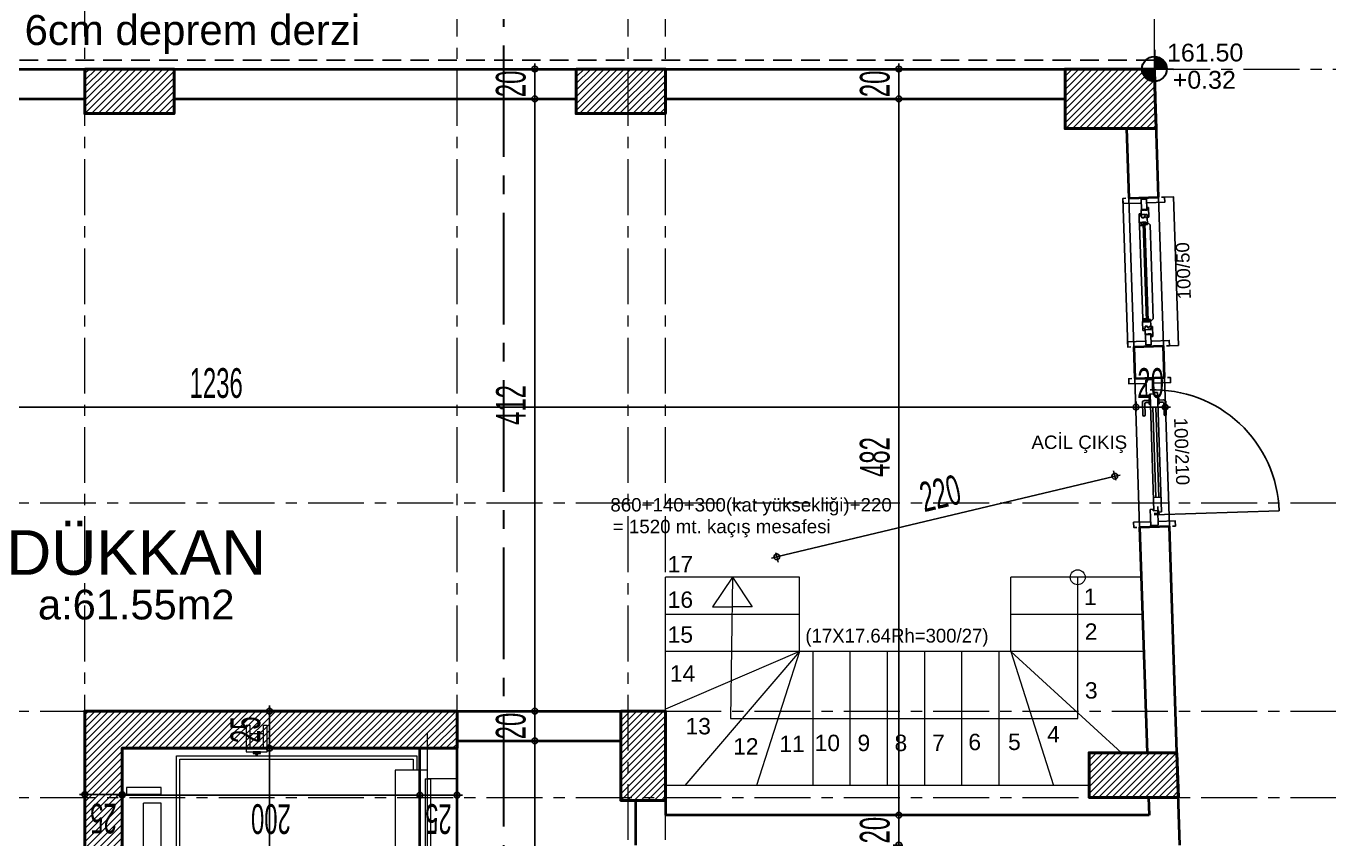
# Model space of a CAD drawing. Extents: x 386248 to 427517, y 4539405 to 4542296.
# Drawn here: x 391896 to 392771, y 4541110 to 4541656 of the extents above; entities that cross this region are included whole.
import ezdxf
from ezdxf.enums import TextEntityAlignment as Align

# ---------------------------------------------------------------- set-up
doc = ezdxf.new("R2010")
doc.units = 0
for name, pattern in [('CENTER', [2, 1.25, -0.25, 0.25, -0.25]), ('CENTER2', [1.125, 0.75, -0.125, 0.125, -0.125]), ('CENTERX2', [4, 2.5, -0.5, 0.5, -0.5]), ('DASHED2', [0.375, 0.25, -0.125]), ('DUZ', [0])]:
    doc.linetypes.add(name, pattern=pattern)
for name, color, linetype, lineweight in [('AKS', 251, 'CENTERX2', 20), ('baca', 9, 'Continuous', 25), ('DUVAR', 4, 'Continuous', 35), ('GOR1', 51, 'Continuous', 25), ('ince', 203, 'DUZ', 20), ('kolon', 1, 'Continuous', 40), ('KOTLAR', 63, 'Continuous', 30), ('MERDIVEN', 161, 'Continuous', 15), ('MIMARI', 2, 'Continuous', 20), ('OLCU10', 2, 'Continuous', 25), ('tarama kolon', 8, 'Continuous', 13), ('ölçü20', 1, 'Continuous', 20)]:
    doc.layers.add(name, color=color, linetype=linetype, lineweight=lineweight)
for name, color, linetype in [('alan', 7, 'Continuous'), ('DIM', 7, 'Continuous'), ('duvar-kesim', 250, 'Continuous'), ('kapi', 16, 'Continuous'), ('kapi-yazi', 140, 'Continuous'), ('mahal', 7, 'Continuous'), ('penc-yazi', 7, 'Continuous'), ('pencere', 7, 'Continuous'), ('Standart', 7, 'Continuous'), ('Y-IMAR', 15, 'DUZ')]:
    doc.layers.add(name, color=color, linetype=linetype)
doc.styles.get("Standard").update_dxf_attribs({"font": 'arial.ttf'})
doc.styles.add('STYLE4', font='comic.ttf', dxfattribs={"height": 9})
doc.styles.add('T', font='ISOt.shx', dxfattribs={"width": 0.6})
doc.dimstyles.new('DOT2', dxfattribs={"dimtxt": 20, "dimasz": 0.7, "dimexe": 5, "dimexo": 5, "dimgap": 6, "dimtad": 1, "dimdec": 0, "dimdsep": 46, "dimtxsty": 'T', "dimblk1": 'SEL2', "dimblk2": 'SEL2', "dimsah": 1, "dimcen": 0, "dimse1": 1, "dimse2": 1, "dimclrd": 256, "dimclre": 256, "dimclrt": 256, "dimadec": 0, "dimazin": 0, "dimtfac": 1, "dimtdec": 0, "dimtix": 1, "dimtmove": 2, "dimatfit": 3, "dimldrblk": 'SEL2', "dimfxl": 1, "dimtolj": 1, "dimtzin": 0, "dimarcsym": 0})

# ---------------------------------------------------------------- blocks, each defined once
blk = doc.blocks.new('G$C5A3F1A31')
at = {"layer": 'ince', "ltscale": 0.1}
for p, q in [((175.92, 41.64), (24.31, 41.64)), ((24.31, 20), (24.31, 41.64)), ((175.92, 20), (175.92, 41.64)), ((29.89, 20), (0.5, 20)), ((29.89, 20), (24.31, 20)), ((99.89, 25.24), (29.89, 25.24)), ((29.89, 21.71), (29.89, 25.24)), ((99.89, 21.71), (29.89, 21.71)), ((29.89, 0), (29.89, 20)), ((169.89, 20), (29.89, 20)), ((98.49, 17.85), (98.49, 21.32)), ((169.89, 21.32), (98.49, 21.32)), ((169.89, 17.85), (98.49, 17.85)), ((99.89, 25.24), (99.89, 21.71)), ((169.89, 21.32), (169.89, 17.85)), ((200.5, 20), (169.89, 20)), ((169.89, 0), (169.89, 20)), ((29.89, 0), (0.5, 0)), ((0.5, 0), (200.5, 0)), ((169.89, 0), (29.89, 0)), ((200.5, 0), (169.89, 0))]:
    blk.add_line(p, q, dxfattribs=at)
at = {"layer": 'MIMARI', "ltscale": 0.1}
for p, q in [((36.89, 198.79), (36.89, 222.1)), ((41.58, 222.1), (36.89, 222.1)), ((41.58, 198.79), (41.58, 222.1)), ((159.42, 198.79), (159.42, 222.1)), ((164.11, 222.1), (159.42, 222.1)), ((159.42, 198.79), (159.42, 222.1)), ((164.11, 222.1), (159.42, 222.1)), ((164.11, 198.79), (164.11, 222.1)), ((164.11, 198.79), (164.11, 222.1)), ((47.45, 198.79), (47.45, 210.53)), ((47.45, 210.53), (153.55, 210.53)), ((153.55, 198.79), (153.55, 210.53)), ((36.89, 198.79), (41.58, 198.79)), ((47.45, 198.79), (153.55, 198.79)), ((159.42, 198.79), (164.11, 198.79)), ((-5, 141.6), (12.81, 141.6)), ((-5, 141.6), (-5, 139.26)), ((12.81, 141.6), (12.81, 127.52)), ((188.19, 141.6), (188.19, 127.52)), ((206, 141.6), (188.19, 141.6)), ((206, 141.6), (206, 139.26)), ((-5, 139.26), (10.47, 139.26)), ((10.47, 139.26), (10.47, 129.87)), ((190.54, 139.26), (190.54, 129.87)), ((206, 139.26), (190.54, 139.26)), ((10.47, 129.87), (-5, 129.87)), ((-5, 129.87), (-5, 127.52)), ((12.81, 127.52), (-5, 127.52)), ((188.19, 127.52), (206, 127.52)), ((190.54, 129.87), (206, 129.87)), ((206, 129.87), (206, 127.52))]:
    blk.add_line(p, q, dxfattribs=at)
for points in [[(15.45, 176.47), (15.45, 188.43), (185.55, 188.43), (185.55, 27.07), (175.92, 27.07)], [(17.8, 176.47), (17.8, 186.08), (183.2, 186.08), (183.2, 29.42), (175.92, 29.42)], [(24.31, 27.07), (15.45, 27.07), (15.45, 176.47)], [(24.31, 29.42), (17.8, 29.42), (17.8, 176.47)], [(0.5, 139.26), (0.5, 129.87)], [(200.5, 139.26), (200.5, 129.87)]]:
    blk.add_lwpolyline(points, dxfattribs=at)
for points in [[(12.81, 137.01), (14.01, 137.01), (14.01, 131.96), (12.81, 131.96)], [(14.01, 135.54), (15.45, 134.59), (15.45, 134.56), (14.01, 133.65)], [(186.99, 135.54), (185.55, 134.59), (185.55, 134.56), (186.99, 133.65)], [(188.19, 137.01), (186.99, 137.01), (186.99, 131.96), (188.19, 131.96)]]:
    blk.add_lwpolyline(points, close=True, dxfattribs=at)
for points in [[(12.81, 137.01), (14.01, 137.01), (12.81, 131.96), (14.01, 131.96)], [(14.01, 133.65), (15.45, 134.56), (14.01, 135.54), (15.48, 134.58)], [(186.99, 133.65), (185.55, 134.56), (186.99, 135.54), (185.52, 134.58)], [(188.19, 137.01), (186.99, 137.01), (188.19, 131.96), (186.99, 131.96)]]:
    blk.add_solid(points, dxfattribs=at)
blk = doc.blocks.new('SEL2')
at = {"layer": 'OLCU10'}
for p, q in [((5.25, 0), (-5.25, 0)), ((0, 5.25), (0, -3.95))]:
    blk.add_line(p, q, dxfattribs=at)
blk.add_circle((0, 0), 2.75, dxfattribs=at)
blk = doc.blocks.new('*D2071')
at = {"layer": 'Defpoints', "color": 0}
for p in [(391960.31, 4541170.76), (392160.31, 4541170.76), (392160.31, 4541139.35)]:
    blk.add_point(p, dxfattribs=at)
at = {"layer": 'DIM', "lineweight": -2}
blk.add_line((391961.01, 4541139.35), (392159.61, 4541139.35), dxfattribs=at)
at = {"layer": 'DIM', "linetype": 'ByBlock', "lineweight": -2, "xscale": 0.7, "yscale": 0.7, "zscale": 0.7, "rotation": 180}
blk.add_blockref('SEL2', (391960.31, 4541139.35), dxfattribs=at)
at = {"layer": 'DIM', "linetype": 'ByBlock', "lineweight": -2, "xscale": 0.7, "yscale": 0.7, "zscale": 0.7}
blk.add_blockref('SEL2', (392160.31, 4541139.35), dxfattribs=at)
at = {"layer": 'DIM', "insert": (392060.31, 4541123.35), "char_height": 20, "attachment_point": 5, "rotation": 180, "style": 'T'}
blk.add_mtext('\\A1;200', dxfattribs=at)
blk = doc.blocks.new('*D2075')
at = {"layer": 'Defpoints', "color": 0}
for p in [(391935.31, 4541156.33), (391960.31, 4541152.95), (391935.31, 4541139.68)]:
    blk.add_point(p, dxfattribs=at)
at = {"layer": 'DIM', "lineweight": -2}
for p, q in [((391934.61, 4541139.68), (391933.91, 4541139.68)), ((391960.31, 4541139.68), (391935.31, 4541139.68)), ((391961.01, 4541139.68), (391961.71, 4541139.68))]:
    blk.add_line(p, q, dxfattribs=at)
at = {"layer": 'DIM', "linetype": 'ByBlock', "lineweight": -2, "xscale": 0.7, "yscale": 0.7, "zscale": 0.7}
blk.add_blockref('SEL2', (391935.31, 4541139.68), dxfattribs=at)
at = {"layer": 'DIM', "linetype": 'ByBlock', "lineweight": -2, "xscale": 0.7, "yscale": 0.7, "zscale": 0.7, "rotation": 180}
blk.add_blockref('SEL2', (391960.31, 4541139.68), dxfattribs=at)
at = {"layer": 'DIM', "insert": (391947.81, 4541123.68), "char_height": 20, "attachment_point": 5, "rotation": 180, "style": 'T'}
blk.add_mtext('\\A1;25', dxfattribs=at)
blk = doc.blocks.new('*D2076')
at = {"layer": 'Defpoints', "color": 0}
for p in [(392160.31, 4541146.9), (392185.31, 4541146.9), (392185.31, 4541139.35)]:
    blk.add_point(p, dxfattribs=at)
at = {"layer": 'DIM', "lineweight": -2}
for p, q in [((392159.61, 4541139.35), (392158.91, 4541139.35)), ((392160.31, 4541139.35), (392185.31, 4541139.35)), ((392186.01, 4541139.35), (392186.71, 4541139.35))]:
    blk.add_line(p, q, dxfattribs=at)
at = {"layer": 'DIM', "linetype": 'ByBlock', "lineweight": -2, "xscale": 0.7, "yscale": 0.7, "zscale": 0.7}
blk.add_blockref('SEL2', (392160.31, 4541139.35), dxfattribs=at)
at = {"layer": 'DIM', "linetype": 'ByBlock', "lineweight": -2, "xscale": 0.7, "yscale": 0.7, "zscale": 0.7, "rotation": 180}
blk.add_blockref('SEL2', (392185.31, 4541139.35), dxfattribs=at)
at = {"layer": 'DIM', "insert": (392172.81, 4541123.35), "char_height": 20, "attachment_point": 5, "rotation": 180, "style": 'T'}
blk.add_mtext('\\A1;25', dxfattribs=at)
blk = doc.blocks.new('*D2080')
at = {"layer": 'Defpoints', "color": 0}
for p in [(392059.28, 4541170.76), (392071.35, 4541170.76), (392080.06, 4540990.76)]:
    blk.add_point(p, dxfattribs=at)
at = {"layer": 'DIM', "lineweight": -2}
blk.add_line((392059.28, 4540991.46), (392059.28, 4541170.06), dxfattribs=at)
at = {"layer": 'DIM', "linetype": 'ByBlock', "lineweight": -2, "xscale": 0.7, "yscale": 0.7, "zscale": 0.7}
for p, rotation in [((392059.28, 4541170.76), 90), ((392059.28, 4540990.76), 270)]:
    blk.add_blockref('SEL2', p, dxfattribs=dict(at, rotation=rotation))
at = {"layer": 'DIM', "insert": (392043.28, 4541080.76), "char_height": 20, "attachment_point": 5, "rotation": 90, "style": 'T'}
blk.add_mtext('\\A1;180', dxfattribs=at)
blk = doc.blocks.new('*D2081')
at = {"layer": 'Defpoints', "color": 0}
for p in [(392059.28, 4541195.76), (392071.35, 4541195.76), (392071.35, 4541170.76)]:
    blk.add_point(p, dxfattribs=at)
at = {"layer": 'DIM', "lineweight": -2}
for p, q in [((392059.28, 4541196.46), (392059.28, 4541197.16)), ((392059.28, 4541170.76), (392059.28, 4541195.76)), ((392059.28, 4541170.06), (392059.28, 4541169.36))]:
    blk.add_line(p, q, dxfattribs=at)
at = {"layer": 'DIM', "linetype": 'ByBlock', "lineweight": -2, "xscale": 0.7, "yscale": 0.7, "zscale": 0.7}
for p, rotation in [((392059.28, 4541195.76), 270), ((392059.28, 4541170.76), 90)]:
    blk.add_blockref('SEL2', p, dxfattribs=dict(at, rotation=rotation))
at = {"layer": 'DIM', "insert": (392043.28, 4541183.26), "char_height": 20, "attachment_point": 5, "rotation": 90, "style": 'T'}
blk.add_mtext('\\A1;25', dxfattribs=at)
blk = doc.blocks.new('*D2093')
at = {"layer": 'Defpoints', "color": 0}
for p in [(392482.05, 4541125.76), (392507.53, 4541125.76), (392508.03, 4541105.76)]:
    blk.add_point(p, dxfattribs=at)
at = {"layer": 'DIM', "lineweight": -2}
for p, q in [((392482.05, 4541126.46), (392482.05, 4541127.16)), ((392482.05, 4541105.76), (392482.05, 4541125.76)), ((392482.05, 4541105.06), (392482.05, 4541104.36))]:
    blk.add_line(p, q, dxfattribs=at)
at = {"layer": 'DIM', "linetype": 'ByBlock', "lineweight": -2, "xscale": 0.7, "yscale": 0.7, "zscale": 0.7}
for p, rotation in [((392482.05, 4541125.76), 270), ((392482.05, 4541105.76), 90)]:
    blk.add_blockref('SEL2', p, dxfattribs=dict(at, rotation=rotation))
at = {"layer": 'DIM', "insert": (392466.05, 4541115.76), "char_height": 20, "attachment_point": 5, "rotation": 90, "style": 'T'}
blk.add_mtext('\\A1;20', dxfattribs=at)
blk = doc.blocks.new('*D2094')
at = {"layer": 'Defpoints', "color": 0}
for p in [(392482.05, 4541607.38), (392507.53, 4541607.38), (392507.53, 4541125.76)]:
    blk.add_point(p, dxfattribs=at)
at = {"layer": 'DIM', "lineweight": -2}
blk.add_line((392482.05, 4541126.46), (392482.05, 4541606.68), dxfattribs=at)
at = {"layer": 'DIM', "linetype": 'ByBlock', "lineweight": -2, "xscale": 0.7, "yscale": 0.7, "zscale": 0.7}
for p, rotation in [((392482.05, 4541607.38), 90), ((392482.05, 4541125.76), 270)]:
    blk.add_blockref('SEL2', p, dxfattribs=dict(at, rotation=rotation))
at = {"layer": 'DIM', "insert": (392466.05, 4541366.57), "char_height": 20, "attachment_point": 5, "rotation": 90, "style": 'T'}
blk.add_mtext('\\A1;482', dxfattribs=at)
blk = doc.blocks.new('*D2095')
at = {"layer": 'Defpoints', "color": 0}
for p in [(392482.05, 4541627.38), (392507.53, 4541627.38), (392507.53, 4541607.38)]:
    blk.add_point(p, dxfattribs=at)
at = {"layer": 'DIM', "lineweight": -2}
for p, q in [((392482.05, 4541628.08), (392482.05, 4541628.78)), ((392482.05, 4541607.38), (392482.05, 4541627.38)), ((392482.05, 4541606.68), (392482.05, 4541605.98))]:
    blk.add_line(p, q, dxfattribs=at)
at = {"layer": 'DIM', "linetype": 'ByBlock', "lineweight": -2, "xscale": 0.7, "yscale": 0.7, "zscale": 0.7}
for p, rotation in [((392482.05, 4541627.38), 270), ((392482.05, 4541607.38), 90)]:
    blk.add_blockref('SEL2', p, dxfattribs=dict(at, rotation=rotation))
at = {"layer": 'DIM', "insert": (392466.05, 4541617.38), "char_height": 20, "attachment_point": 5, "rotation": 90, "style": 'T'}
blk.add_mtext('\\A1;20', dxfattribs=at)
blk = doc.blocks.new('*D2097')
at = {"layer": 'Defpoints', "color": 0}
for p in [(392641.42, 4541400.17), (391405.7, 4541388.07), (392641.42, 4541393.55)]:
    blk.add_point(p, dxfattribs=at)
at = {"layer": 'DIM', "lineweight": -2}
blk.add_line((391406.4, 4541400.17), (392640.72, 4541400.17), dxfattribs=at)
at = {"layer": 'DIM', "linetype": 'ByBlock', "lineweight": -2, "xscale": 0.7, "yscale": 0.7, "zscale": 0.7, "rotation": 180}
blk.add_blockref('SEL2', (391405.7, 4541400.17), dxfattribs=at)
at = {"layer": 'DIM', "linetype": 'ByBlock', "lineweight": -2, "xscale": 0.7, "yscale": 0.7, "zscale": 0.7}
blk.add_blockref('SEL2', (392641.42, 4541400.17), dxfattribs=at)
at = {"layer": 'DIM', "insert": (392023.56, 4541416.17), "char_height": 20, "attachment_point": 5, "style": 'T'}
blk.add_mtext('\\A1;1236', dxfattribs=at)
blk = doc.blocks.new('*D2098')
at = {"layer": 'Defpoints', "color": 0}
for p in [(392661, 4541400.17), (392641.42, 4541393.55), (392661, 4541376.69)]:
    blk.add_point(p, dxfattribs=at)
at = {"layer": 'DIM', "lineweight": -2}
for p, q in [((392640.72, 4541400.17), (392640.02, 4541400.17)), ((392641.42, 4541400.17), (392661, 4541400.17)), ((392661.7, 4541400.17), (392662.4, 4541400.17))]:
    blk.add_line(p, q, dxfattribs=at)
at = {"layer": 'DIM', "linetype": 'ByBlock', "lineweight": -2, "xscale": 0.7, "yscale": 0.7, "zscale": 0.7}
blk.add_blockref('SEL2', (392641.42, 4541400.17), dxfattribs=at)
at = {"layer": 'DIM', "linetype": 'ByBlock', "lineweight": -2, "xscale": 0.7, "yscale": 0.7, "zscale": 0.7, "rotation": 180}
blk.add_blockref('SEL2', (392661, 4541400.17), dxfattribs=at)
at = {"layer": 'DIM', "insert": (392651.21, 4541416.17), "char_height": 20, "attachment_point": 5, "style": 'T'}
blk.add_mtext('\\A1;20', dxfattribs=at)
blk = doc.blocks.new('*D2110')
at = {"layer": 'Defpoints', "color": 0}
for p in [(392237.54, 4541175.76), (392268.77, 4541175.76), (392252.55, 4540705.76)]:
    blk.add_point(p, dxfattribs=at)
at = {"layer": 'DIM', "lineweight": -2}
blk.add_line((392237.54, 4540706.46), (392237.54, 4541175.06), dxfattribs=at)
at = {"layer": 'DIM', "linetype": 'ByBlock', "lineweight": -2, "xscale": 0.7, "yscale": 0.7, "zscale": 0.7}
for p, rotation in [((392237.54, 4541175.76), 90), ((392237.54, 4540705.76), 270)]:
    blk.add_blockref('SEL2', p, dxfattribs=dict(at, rotation=rotation))
at = {"layer": 'DIM', "insert": (392221.54, 4540940.76), "char_height": 20, "attachment_point": 5, "rotation": 90, "style": 'T'}
blk.add_mtext('\\A1;470', dxfattribs=at)
blk = doc.blocks.new('*D2111')
at = {"layer": 'Defpoints', "color": 0}
for p in [(392237.54, 4541195.76), (392268.77, 4541195.76), (392268.77, 4541175.76)]:
    blk.add_point(p, dxfattribs=at)
at = {"layer": 'DIM', "lineweight": -2}
for p, q in [((392237.54, 4541196.46), (392237.54, 4541197.16)), ((392237.54, 4541175.76), (392237.54, 4541195.76)), ((392237.54, 4541175.06), (392237.54, 4541174.36))]:
    blk.add_line(p, q, dxfattribs=at)
at = {"layer": 'DIM', "linetype": 'ByBlock', "lineweight": -2, "xscale": 0.7, "yscale": 0.7, "zscale": 0.7}
for p, rotation in [((392237.54, 4541195.76), 270), ((392237.54, 4541175.76), 90)]:
    blk.add_blockref('SEL2', p, dxfattribs=dict(at, rotation=rotation))
at = {"layer": 'DIM', "insert": (392221.54, 4541185.76), "char_height": 20, "attachment_point": 5, "rotation": 90, "style": 'T'}
blk.add_mtext('\\A1;20', dxfattribs=at)
blk = doc.blocks.new('*D2112')
at = {"layer": 'Defpoints', "color": 0}
for p in [(392237.54, 4541607.38), (392268.77, 4541607.38), (392268.77, 4541195.76)]:
    blk.add_point(p, dxfattribs=at)
at = {"layer": 'DIM', "lineweight": -2}
blk.add_line((392237.54, 4541196.46), (392237.54, 4541606.68), dxfattribs=at)
at = {"layer": 'DIM', "linetype": 'ByBlock', "lineweight": -2, "xscale": 0.7, "yscale": 0.7, "zscale": 0.7}
for p, rotation in [((392237.54, 4541607.38), 90), ((392237.54, 4541195.76), 270)]:
    blk.add_blockref('SEL2', p, dxfattribs=dict(at, rotation=rotation))
at = {"layer": 'DIM', "insert": (392221.54, 4541401.57), "char_height": 20, "attachment_point": 5, "rotation": 90, "style": 'T'}
blk.add_mtext('\\A1;412', dxfattribs=at)
blk = doc.blocks.new('*D2113')
at = {"layer": 'Defpoints', "color": 0}
for p in [(392237.54, 4541627.38), (392268.77, 4541627.38), (392268.77, 4541607.38)]:
    blk.add_point(p, dxfattribs=at)
at = {"layer": 'DIM', "lineweight": -2}
for p, q in [((392237.54, 4541628.08), (392237.54, 4541628.78)), ((392237.54, 4541607.38), (392237.54, 4541627.38)), ((392237.54, 4541606.68), (392237.54, 4541605.98))]:
    blk.add_line(p, q, dxfattribs=at)
at = {"layer": 'DIM', "linetype": 'ByBlock', "lineweight": -2, "xscale": 0.7, "yscale": 0.7, "zscale": 0.7}
for p, rotation in [((392237.54, 4541627.38), 270), ((392237.54, 4541607.38), 90)]:
    blk.add_blockref('SEL2', p, dxfattribs=dict(at, rotation=rotation))
at = {"layer": 'DIM', "insert": (392221.54, 4541617.38), "char_height": 20, "attachment_point": 5, "rotation": 90, "style": 'T'}
blk.add_mtext('\\A1;20', dxfattribs=at)
blk = doc.blocks.new('KOLONLAR 444')
at = {"layer": 'tarama kolon'}
h = blk.add_hatch(dxfattribs=at)
h.set_pattern_fill('ANSI31', color=256)
h.set_pattern_definition([(45, (2287.4398, -3197.0584), (-2.2450640303, 2.2450640303), [])])
h.paths.add_polyline_path([(397483.55, 4544385.72), (397513.55, 4544385.72), (397513.55, 4544325.72), (397483.55, 4544325.72)])
h.paths.add_polyline_path([(397798.09, 4544357.72), (397798.09, 4544337.72), (397798.09, 4544327.72), (397858.09, 4544327.72), (397857.1, 4544357.72)])
h.paths.add_polyline_path([(397123.55, 4544817.33), (397183.55, 4544817.33), (397183.55, 4544787.33), (397123.55, 4544787.33)])
h.paths.add_polyline_path([(397812.71, 4543913.72), (397812.71, 4543893.72), (397812.71, 4543875.72), (397872.97, 4543875.72), (397872.38, 4543893.72), (397871.72, 4543913.72)])
h.paths.add_polyline_path([(397834.59, 4543572.84), (397834.59, 4543523.46), (397884.59, 4543522.84), (397882.95, 4543572.84)])
h.paths.add_polyline_path([(396633.46, 4544777.33), (396633.46, 4544797.33), (396633.46, 4544817.33), (396573.46, 4544817.33), (396573.5, 4544797.33), (396573.54, 4544777.33)])
h.paths.add_polyline_path([(396625.99, 4543538.54), (396625.99, 4543589.16), (396575.89, 4543589.16), (396575.99, 4543539.16)])
h.paths.add_polyline_path([(397483.55, 4543935.72), (397513.55, 4543935.72), (397513.55, 4543875.72), (397483.55, 4543875.72)])
h.paths.add_polyline_path([(397123.55, 4543875.72), (397123.55, 4543905.72), (397183.55, 4543905.72), (397183.55, 4543875.72)])
h.paths.add_polyline_path([(397373.55, 4544180.72), (397348.55, 4544180.72), (397148.55, 4544180.72), (397148.55, 4544360.72), (397348.55, 4544360.72), (397373.55, 4544360.72), (397373.55, 4544385.72), (397123.55, 4544385.72), (397123.55, 4544155.72), (397123.55, 4544085.72), (397148.55, 4544085.72), (397148.55, 4544155.72), (397373.55, 4544155.72)])
h.paths.add_polyline_path([(397781.97, 4544817.33), (397781.97, 4544797.33), (397781.97, 4544777.33), (397843.29, 4544777.33), (397842.63, 4544797.33), (397841.97, 4544817.33)])
h.paths.add_polyline_path([(396574.84, 4544120.72), (396634.84, 4544120.72), (396634.84, 4544080.72), (396574.92, 4544080.72)])
h.paths.add_polyline_path([(397458.55, 4543528.15), (397458.55, 4543587.78), (397488.55, 4543587.78), (397488.55, 4543527.78)])
h.paths.add_polyline_path([(397453.55, 4544817.33), (397513.55, 4544817.33), (397513.55, 4544787.33), (397453.55, 4544787.33)])
h.paths.add_polyline_path([(397153.55, 4543605.72), (397133.55, 4543605.72), (397123.55, 4543605.72), (397123.55, 4543532.33), (397153.55, 4543531.96), (397153.55, 4543595.72)])
h.paths.add_polyline_path([(396634.04, 4544485.72), (396634.04, 4544505.72), (396634.04, 4544515.72), (396633.46, 4544525.72), (396613.46, 4544525.72), (396574.04, 4544525.72), (396574.12, 4544485.72)])
at = {"layer": 'kolon'}
for points in [[(397123.55, 4544817.33), (397183.55, 4544817.33), (397183.55, 4544787.33), (397123.55, 4544787.33)], [(397453.55, 4544817.33), (397513.55, 4544817.33), (397513.55, 4544787.33), (397453.55, 4544787.33)], [(397842.63, 4544797.33), (397841.97, 4544817.33), (397781.97, 4544817.33), (397781.97, 4544797.33), (397781.97, 4544777.33), (397843.29, 4544777.33)], [(397857.1, 4544357.72), (397798.09, 4544357.72), (397798.09, 4544337.72), (397798.09, 4544327.72), (397858.09, 4544327.72)]]:
    blk.add_lwpolyline(points, close=True, dxfattribs=at)
at = {"layer": 'kolon', "linetype": 'ByBlock'}
blk.add_lwpolyline([(397123.55, 4544155.72), (397123.55, 4544085.72), (397148.55, 4544085.72), (397148.55, 4544155.72), (397373.55, 4544155.72), (397373.55, 4544180.72), (397348.55, 4544180.72), (397148.55, 4544180.72), (397148.55, 4544360.72), (397348.55, 4544360.72), (397373.55, 4544360.72), (397373.55, 4544385.72), (397123.55, 4544385.72), (397123.55, 4544155.72)], dxfattribs=at)
blk.add_lwpolyline([(397483.55, 4544385.72), (397513.55, 4544385.72), (397513.55, 4544325.72), (397483.55, 4544325.72)], close=True, dxfattribs=at)
blk = doc.blocks.new('fm-door1')
at = {"linetype": 'Continuous'}
for p, q in [((0, 2.5), (0, -2.5)), ((10, 2.5), (0, 2.5)), ((7.97, 3.18), (7.97, -0.03)), ((8.4, 2.76), (12.78, 2.76)), ((9, 5), (91, 5)), ((9, 5), (9, 3)), ((10, 3), (9, 3)), ((10, 3), (10, -0.5)), ((10, 3), (10, -0.5)), ((10, 0), (90, 0)), ((19, 5), (19, 0)), ((81, 5), (81, 0)), ((91, 3), (90, 3)), ((90, 3), (90, -0.5)), ((90, 2.5), (100, 2.5)), ((91, 5), (91, 3)), ((100, 2.5), (100, -2.5)), ((11, -2.5), (0, -2.5)), ((10, -0.5), (11, -0.5)), ((11, -0.5), (10, -0.5)), ((11, -0.5), (11, -2.5)), ((11, -2.5), (11, -0.5)), ((89, -2.5), (89, -0.5)), ((89, -0.5), (90, -0.5)), ((89, -2.5), (100, -2.5))]:
    blk.add_line(p, q, dxfattribs=at)
at = {"color": 8, "linetype": 'Continuous'}
for p, q in [((19, 3.5), (81, 3.5)), ((19, 1.5), (81, 1.5))]:
    blk.add_line(p, q, dxfattribs=at)
at = {"linetype": 'Continuous'}
for points in [[(85.76, 5.81), (85.76, 8.89, 0.414214), (84.24, 10.41), (75.86, 10.41, 1), (75.86, 8.89), (83.48, 8.89, -0.414214), (84.24, 8.13), (84.24, 5.81)], [(85.76, -0.81), (85.76, -3.89, -0.414214), (84.24, -5.41), (75.86, -5.41, -1), (75.86, -3.89), (83.48, -3.89, 0.414214), (84.24, -3.13), (84.24, -0.81)]]:
    blk.add_lwpolyline(points, format="xyb", dxfattribs=at)
for points in [[(86.9, 5), (86.9, 5.81), (83.1, 5.81), (83.1, 5)], [(86.9, 0), (86.9, -0.81), (83.1, -0.81), (83.1, 0)]]:
    blk.add_lwpolyline(points, dxfattribs=at)
blk.add_circle((8.4, 3.18), 0.426, dxfattribs=at)
blk = doc.blocks.new('*D2551')
at = {"layer": 'Defpoints', "color": 0}
for p in [(392627.16, 4541353.61), (392627.27, 4541353.15), (392400.21, 4541299.04)]:
    blk.add_point(p, dxfattribs=at)
at = {"layer": 'DIM', "lineweight": -2}
blk.add_line((392400.78, 4541299.66), (392626.48, 4541353.45), dxfattribs=at)
at = {"layer": 'DIM', "linetype": 'ByBlock', "lineweight": -2, "xscale": 0.7, "yscale": 0.7, "zscale": 0.7}
for p, rotation in [((392627.16, 4541353.61), 13.40456256292044), ((392400.1, 4541299.49), 193.4045625629204)]:
    blk.add_blockref('SEL2', p, dxfattribs=dict(at, rotation=rotation))
at = {"layer": 'DIM', "insert": (392509.92, 4541342.12), "char_height": 20, "attachment_point": 5, "rotation": 13.40456, "style": 'T'}
blk.add_mtext('\\A1;\\A1;220', dxfattribs=at)
blk = doc.blocks.new('fm-win1')
at = {"linetype": 'Continuous'}
for p, q in [((5.7, 3), (5.5, 2)), ((5.5, 2), (5.81, 2)), ((5.7, 3), (12.5, 3)), ((5.81, 2), (5.95, 2.7)), ((5.95, 2.7), (6.46, 2.7)), ((6.46, 2.7), (6.46, 2)), ((6.46, 2), (7.5, 2)), ((7.5, 1), (7.2, 1)), ((7.2, 1), (7.2, 0.7)), ((7.2, 0.7), (7.5, 0.7)), ((7.5, 0.2), (7.2, 0.2)), ((7.2, 0.2), (7.2, -0.1)), ((7.5, 2), (7.5, 1)), ((7.5, 0.7), (7.5, 0.2)), ((11.74, 2), (10.5, 2)), ((10.5, 2), (10.5, 1)), ((10.5, 1), (10.8, 1)), ((10.5, 0.7), (10.5, 0.2)), ((10.8, 0.7), (10.5, 0.7)), ((10.5, 0.2), (10.8, 0.2)), ((10.8, 1), (10.8, 0.7)), ((10.8, 0.2), (10.8, -0.1)), ((12.25, 2.7), (11.74, 2.7)), ((11.74, 2.7), (11.74, 2)), ((12.6, 0.8), (11.8, 0.8)), ((11.8, 0.8), (11.8, -0.2)), ((12.39, 2), (12.25, 2.7)), ((12.7, 2), (12.39, 2)), ((12.5, 3), (12.7, 2)), ((17.4, 1.9), (12.5, 1.9)), ((12.5, 1.9), (12.5, 1.6)), ((12.5, 1.6), (12.6, 1.6)), ((12.6, 1.6), (12.6, 0.8)), ((15.8, 0.9), (16.64, 0.9)), ((15.8, -1.25), (15.8, 0.9)), ((16.64, 1.6), (17.15, 1.6)), ((16.64, 0.9), (16.64, 1.6)), ((17.15, 1.6), (17.29, 0.9)), ((17.29, 0.9), (17.6, 0.9)), ((17.6, 0.9), (17.4, 1.9)), ((82.4, 0.9), (82.6, 1.9)), ((82.71, 0.9), (82.4, 0.9)), ((82.6, 1.9), (87.5, 1.9)), ((82.85, 1.6), (82.71, 0.9)), ((83.36, 1.6), (82.85, 1.6)), ((83.36, 0.9), (83.36, 1.6)), ((84.2, 0.9), (83.36, 0.9)), ((84.2, -1.25), (84.2, 0.9)), ((87.5, 3), (87.3, 2)), ((87.3, 2), (87.61, 2)), ((87.4, 1.6), (87.4, 0.8)), ((87.5, 1.6), (87.4, 1.6)), ((87.4, 0.8), (88.2, 0.8)), ((94.3, 3), (87.5, 3)), ((87.5, 1.9), (87.5, 1.6)), ((87.61, 2), (87.75, 2.7)), ((87.75, 2.7), (88.26, 2.7)), ((88.2, 0.8), (88.2, -0.2)), ((88.26, 2.7), (88.26, 2)), ((88.26, 2), (89.5, 2)), ((89.5, 1), (89.2, 1)), ((89.2, 1), (89.2, 0.7)), ((89.2, 0.7), (89.5, 0.7)), ((89.5, 0.2), (89.2, 0.2)), ((89.2, 0.2), (89.2, -0.1)), ((89.5, 2), (89.5, 1)), ((89.5, 0.7), (89.5, 0.2)), ((92.5, 2), (92.5, 1)), ((93.54, 2), (92.5, 2)), ((92.5, 1), (92.8, 1)), ((92.8, 0.7), (92.5, 0.7)), ((92.5, 0.7), (92.5, 0.2)), ((92.5, 0.2), (92.8, 0.2)), ((92.8, 1), (92.8, 0.7)), ((92.8, 0.2), (92.8, -0.1)), ((93.54, 2.7), (93.54, 2)), ((94.05, 2.7), (93.54, 2.7)), ((94.19, 2), (94.05, 2.7)), ((94.5, 2), (94.19, 2)), ((94.3, 3), (94.5, 2)), ((7.2, -0.1), (7.5, -0.1)), ((7.5, -1.7), (7.2, -1.7)), ((7.2, -1.7), (7.2, -2)), ((7.2, -2), (10.8, -2)), ((7.5, -0.1), (7.5, -1.7)), ((11.8, -2.25), (10, -2.25)), ((10, -2.25), (10, -3.5)), ((10, -3.5), (16.1, -3.5)), ((10.5, -0.1), (10.5, -1.7)), ((10.8, -0.1), (10.5, -0.1)), ((10.5, -1.7), (10.8, -1.7)), ((10.8, -1.7), (10.8, -2)), ((11.8, -0.2), (12.8, -0.2)), ((12.8, -1.75), (11.8, -1.75)), ((11.8, -1.75), (11.8, -2.25)), ((12.8, -0.2), (12.8, -1.75)), ((16.1, -1.25), (15.8, -1.25)), ((15.8, -1.4), (16.1, -1.4)), ((15.8, -3.2), (15.8, -1.4)), ((16.1, -3.2), (15.8, -3.2)), ((16.1, -1.4), (16.1, -1.25)), ((16.1, -3.5), (16.1, -3.2)), ((83.9, -1.4), (83.9, -1.25)), ((83.9, -1.25), (84.2, -1.25)), ((84.2, -1.4), (83.9, -1.4)), ((83.9, -3.5), (83.9, -3.2)), ((83.9, -3.2), (84.2, -3.2)), ((90, -3.5), (83.9, -3.5)), ((84.2, -3.2), (84.2, -1.4)), ((87.2, -0.2), (87.2, -1.75)), ((88.2, -0.2), (87.2, -0.2)), ((87.2, -1.75), (88.2, -1.75)), ((88.2, -1.75), (88.2, -2.25)), ((88.2, -2.25), (90, -2.25)), ((89.2, -0.1), (89.5, -0.1)), ((89.5, -1.7), (89.2, -1.7)), ((89.2, -1.7), (89.2, -2)), ((92.8, -2), (89.2, -2)), ((89.5, -0.1), (89.5, -1.7)), ((90, -2.25), (90, -3.5)), ((92.8, -0.1), (92.5, -0.1)), ((92.5, -0.1), (92.5, -1.7)), ((92.5, -1.7), (92.8, -1.7)), ((92.8, -1.7), (92.8, -2))]:
    blk.add_line(p, q, dxfattribs=at)
at = {"color": 8, "linetype": 'Continuous'}
for p, q in [((15.95, 1.9), (17.75, 3.7)), ((83.4, 0.28), (16.6, 0.28)), ((16.6, 0.28), (16.6, -0.92)), ((17.6, 0.28), (17.6, -0.92)), ((82.25, 3.7), (17.75, 3.7)), ((84.05, 1.9), (82.25, 3.7)), ((82.4, 0.28), (82.4, -0.92)), ((83.4, 0.28), (83.4, -0.92)), ((15.9, -1.55), (15.9, -2.45)), ((16, -1.55), (15.9, -1.55)), ((15.9, -2.45), (16.2, -2.45)), ((16, -2.15), (16, -1.55)), ((16.8, -2.15), (16, -2.15)), ((16.2, -2.45), (16.2, -3.35)), ((16.2, -3.35), (17.9, -3.35)), ((83.4, -0.92), (16.6, -0.92)), ((16.8, -1.55), (16.8, -2.15)), ((17.1, -1.55), (16.8, -1.55)), ((17.1, -2.05), (17.1, -1.55)), ((17.6, -2.05), (17.1, -2.05)), ((17.6, -1.55), (17.6, -2.05)), ((17.9, -1.55), (17.6, -1.55)), ((17.9, -3.35), (17.9, -1.55)), ((81.85, -3.35), (18.15, -3.35)), ((82.1, -1.55), (82.4, -1.55)), ((82.1, -3.35), (82.1, -1.55)), ((83.8, -3.35), (82.1, -3.35)), ((82.4, -1.55), (82.4, -2.05)), ((82.4, -2.05), (82.9, -2.05)), ((82.9, -2.05), (82.9, -1.55)), ((82.9, -1.55), (83.2, -1.55)), ((83.2, -1.55), (83.2, -2.15)), ((83.2, -2.15), (84, -2.15)), ((84.1, -2.45), (83.8, -2.45)), ((83.8, -2.45), (83.8, -3.35)), ((84, -2.15), (84, -1.55)), ((84, -1.55), (84.1, -1.55)), ((84.1, -1.55), (84.1, -2.45))]:
    blk.add_line(p, q, dxfattribs=at)
at = {"linetype": 'Continuous'}
for points in [[(0, 1.75), (7, 1.75), (7, -1.75), (0, -1.75)], [(100, 1.75), (93, 1.75), (93, -1.75), (100, -1.75)]]:
    blk.add_lwpolyline(points, close=True, dxfattribs=at)
blk = doc.blocks.new('*D2657')
at = {"layer": 'Defpoints', "color": 0}
for p in [(392663.86, 4541320.02), (393016.36, 4541320.02), (392670.91, 4541105.76)]:
    blk.add_point(p, dxfattribs=at)
at = {"layer": 'ölçü20', "lineweight": -2}
blk.add_line((393016.36, 4541106.46), (393016.36, 4541319.32), dxfattribs=at)
at = {"layer": 'ölçü20', "linetype": 'ByBlock', "lineweight": -2, "xscale": 0.7, "yscale": 0.7, "zscale": 0.7}
for p, rotation in [((393016.36, 4541320.02), 90), ((393016.36, 4541105.76), 270)]:
    blk.add_blockref('SEL2', p, dxfattribs=dict(at, rotation=rotation))
at = {"layer": 'ölçü20', "insert": (393000.36, 4541212.89), "char_height": 20, "attachment_point": 5, "rotation": 90, "style": 'T'}
blk.add_mtext('\\A1;214', dxfattribs=at)
blk = doc.blocks.new('*D2658')
at = {"layer": 'Defpoints', "color": 0}
for p in [(392660.57, 4541419.97), (393016.36, 4541419.97), (392663.86, 4541320.02)]:
    blk.add_point(p, dxfattribs=at)
at = {"layer": 'ölçü20', "lineweight": -2}
blk.add_line((393016.36, 4541320.72), (393016.36, 4541419.27), dxfattribs=at)
at = {"layer": 'ölçü20', "linetype": 'ByBlock', "lineweight": -2, "xscale": 0.7, "yscale": 0.7, "zscale": 0.7}
for p, rotation in [((393016.36, 4541419.97), 90), ((393016.36, 4541320.02), 270)]:
    blk.add_blockref('SEL2', p, dxfattribs=dict(at, rotation=rotation))
at = {"layer": 'ölçü20', "insert": (393000.36, 4541370), "char_height": 20, "attachment_point": 5, "rotation": 90, "style": 'T'}
blk.add_mtext('\\A1;100', dxfattribs=at)
blk = doc.blocks.new('*D2659')
at = {"layer": 'Defpoints', "color": 0}
for p in [(392659.86, 4541441.26), (393016.36, 4541441.26), (392660.57, 4541419.97)]:
    blk.add_point(p, dxfattribs=at)
at = {"layer": 'ölçü20', "lineweight": -2}
for p, q in [((393016.36, 4541441.96), (393016.36, 4541442.66)), ((393016.36, 4541419.97), (393016.36, 4541441.26)), ((393016.36, 4541419.27), (393016.36, 4541418.57))]:
    blk.add_line(p, q, dxfattribs=at)
at = {"layer": 'ölçü20', "linetype": 'ByBlock', "lineweight": -2, "xscale": 0.7, "yscale": 0.7, "zscale": 0.7}
for p, rotation in [((393016.36, 4541441.26), 270), ((393016.36, 4541419.97), 90)]:
    blk.add_blockref('SEL2', p, dxfattribs=dict(at, rotation=rotation))
at = {"layer": 'ölçü20', "insert": (393000.36, 4541430.62), "char_height": 20, "attachment_point": 5, "rotation": 90, "style": 'T'}
blk.add_mtext('\\A1;21', dxfattribs=at)
blk = doc.blocks.new('*D2660')
at = {"layer": 'Defpoints', "color": 0}
for p in [(392656.57, 4541541.21), (393016.36, 4541541.21), (392659.86, 4541441.26)]:
    blk.add_point(p, dxfattribs=at)
at = {"layer": 'ölçü20', "lineweight": -2}
blk.add_line((393016.36, 4541441.96), (393016.36, 4541540.51), dxfattribs=at)
at = {"layer": 'ölçü20', "linetype": 'ByBlock', "lineweight": -2, "xscale": 0.7, "yscale": 0.7, "zscale": 0.7}
for p, rotation in [((393016.36, 4541541.21), 90), ((393016.36, 4541441.26), 270)]:
    blk.add_blockref('SEL2', p, dxfattribs=dict(at, rotation=rotation))
at = {"layer": 'ölçü20', "insert": (393000.36, 4541491.24), "char_height": 20, "attachment_point": 5, "rotation": 90, "style": 'T'}
blk.add_mtext('\\A1;100', dxfattribs=at)
blk = doc.blocks.new('*D2661')
at = {"layer": 'Defpoints', "color": 0}
for p in [(392950.71, 4541627.38), (393016.36, 4541627.38), (392656.57, 4541541.21)]:
    blk.add_point(p, dxfattribs=at)
at = {"layer": 'ölçü20', "lineweight": -2}
blk.add_line((393016.36, 4541541.91), (393016.36, 4541626.68), dxfattribs=at)
at = {"layer": 'ölçü20', "linetype": 'ByBlock', "lineweight": -2, "xscale": 0.7, "yscale": 0.7, "zscale": 0.7}
for p, rotation in [((393016.36, 4541627.38), 90), ((393016.36, 4541541.21), 270)]:
    blk.add_blockref('SEL2', p, dxfattribs=dict(at, rotation=rotation))
at = {"layer": 'ölçü20', "insert": (393000.36, 4541584.29), "char_height": 20, "attachment_point": 5, "rotation": 90, "style": 'T'}
blk.add_mtext('\\A1;86', dxfattribs=at)
blk = doc.blocks.new('G$C5DD4B624')
at = {"layer": 'Standart', "color": 2, "linetype": 'CENTER2', "lineweight": 30, "ltscale": 100}
blk.add_lwpolyline([(1065.54, 2101.93), (1065.54, 112.65)], dxfattribs=at)
blk = doc.blocks.new('KT')
at = {"layer": 'baca', "lineweight": 30}
for points in [[(387018, 4544506.5, 0.198912), (386994.3, 4544516.4), (386994.2, 4544482.9), (387027.7, 4544482.8, 0.198912)], [(386960.7, 4544483, 0.198912), (386970.4, 4544459.2, 0.198912), (386994.1, 4544449.3), (386994.2, 4544482.9)]]:
    blk.add_hatch(color=256, dxfattribs=at).paths.add_polyline_path(points)
at = {"layer": 'KOTLAR', "color": 1}
for p, q in [((386994.3, 4544534.7), (386994, 4544431)), ((386942.4, 4544483), (387046, 4544482.7))]:
    blk.add_line(p, q, dxfattribs=at)
blk.add_circle((386994.2, 4544482.9), 33.5, dxfattribs=at)
blk = doc.blocks.new('G$C4E716FBB')
at = {"layer": 'KOTLAR', "xscale": 0.25, "yscale": 0.25, "zscale": 0.25}
blk.add_blockref('KT', (-96540.53, -1135616.63), dxfattribs=at)
at = {"layer": 'KOTLAR', "color": 1, "linetype": 'Continuous'}
for s, rotation, p in [('161.50', 0.16677, (216.53, 509.05)), ('+0.32', 359.83323, (220.35, 490.91))]:
    blk.add_text(s, height=12, rotation=rotation, dxfattribs=at).set_placement(p)
blk = doc.blocks.new('*D4064')
at = {"layer": 'Defpoints', "color": 0}
for p in [(391935.31, 4541089.37), (391506.29, 4541042.16), (391935.31, 4541042.16)]:
    blk.add_point(p, dxfattribs=at)
at = {"layer": 'DIM', "lineweight": -2}
blk.add_line((391506.99, 4541089.37), (391934.61, 4541089.37), dxfattribs=at)
at = {"layer": 'DIM', "linetype": 'ByBlock', "lineweight": -2, "xscale": 0.7, "yscale": 0.7, "zscale": 0.7, "rotation": 180}
blk.add_blockref('SEL2', (391506.29, 4541089.37), dxfattribs=at)
at = {"layer": 'DIM', "linetype": 'ByBlock', "lineweight": -2, "xscale": 0.7, "yscale": 0.7, "zscale": 0.7}
blk.add_blockref('SEL2', (391935.31, 4541089.37), dxfattribs=at)
at = {"layer": 'DIM', "insert": (391720.8, 4541105.37), "char_height": 20, "attachment_point": 5, "style": 'T'}
blk.add_mtext('\\A1;429', dxfattribs=at)

msp = doc.modelspace()

# ---------------------------------------------------------------- linework, layer by layer
at = {"layer": 'AKS', "linetype": 'CENTER', "ltscale": 30}
for p, q in [((391935.314, 4539849.21), (391935.314, 4541877.375)), ((392185.314, 4539849.21), (392185.314, 4541877.375)), ((392300.314, 4539849.21), (392300.314, 4541877.375)), ((392653.736, 4541627.375), (392653.736, 4541877.375)), ((390885.23, 4541335.762), (393196.359, 4541335.762)), ((390885.23, 4541195.762), (393196.359, 4541195.762)), ((390885.23, 4541137.762), (393196.359, 4541137.762))]:
    msp.add_line(p, q, dxfattribs=at)
for points in [[(392356.314, 4539849.21), (392325.314, 4539909.21), (392325.314, 4541817.375), (392356.314, 4541877.375)], [(392653.736, 4541627.375), (393196.359, 4541627.375)]]:
    msp.add_lwpolyline(points, dxfattribs=at)
at = {"layer": 'DUVAR'}
for p, q in [((391385.23, 4541627.375), (392653.736, 4541627.375)), ((392656.573, 4541541.21), (392653.736, 4541627.375)), ((392635.042, 4541587.375), (392636.584, 4541540.552)), ((392636.584, 4541540.552), (392656.573, 4541541.21)), ((392639.875, 4541440.606), (392659.864, 4541441.264)), ((392639.875, 4541440.606), (392640.576, 4541419.311)), ((392660.565, 4541419.969), (392659.864, 4541441.264)), ((392640.576, 4541419.311), (392660.565, 4541419.969)), ((392643.867, 4541319.365), (392663.856, 4541320.023)), ((392643.867, 4541319.365), (392648.859, 4541167.762)), ((392670.911, 4541105.762), (392663.856, 4541320.023)), ((392185.314, 4541195.762), (392295.314, 4541195.762)), ((392295.314, 4541195.762), (392325.314, 4541195.762)), ((392185.314, 4541175.762), (392295.314, 4541175.762)), ((392160.314, 4540990.762), (392160.314, 4541170.762)), ((392185.314, 4540990.762), (392185.314, 4541170.762)), ((392305.314, 4541135.762), (392305.314, 4541105.762)), ((392325.314, 4541135.762), (392325.314, 4541125.762)), ((392649.846, 4541137.762), (392650.241, 4541125.762)), ((392650.241, 4541125.762), (392325.314, 4541125.762))]:
    msp.add_line(p, q, dxfattribs=at)
for points in [[(391445.23, 4541607.375), (391935.314, 4541607.375)], [(391995.314, 4541607.375), (392265.314, 4541607.375)], [(392325.314, 4541607.375), (392593.736, 4541607.375)]]:
    msp.add_lwpolyline(points, dxfattribs=at)
at = {"layer": 'duvar-kesim'}
for p, q in [((392639.875, 4541440.606), (392636.584, 4541540.552)), ((392659.864, 4541441.264), (392656.573, 4541541.21)), ((392663.856, 4541320.023), (392660.565, 4541419.969)), ((392643.867, 4541319.365), (392640.576, 4541419.311))]:
    msp.add_line(p, q, dxfattribs=at)
at = {"layer": 'kapi'}
for points in [[(392662.564, 4541420.035), (392664.563, 4541420.101), (392664.678, 4541416.603), (392653.184, 4541416.224)], [(392638.577, 4541419.245), (392636.578, 4541419.179), (392636.693, 4541415.681), (392648.187, 4541416.06)], [(392665.855, 4541320.089), (392667.854, 4541320.155), (392667.739, 4541323.653), (392656.245, 4541323.274)], [(392641.868, 4541319.299), (392639.869, 4541319.233), (392639.754, 4541322.731), (392651.248, 4541323.11)]]:
    msp.add_lwpolyline(points, dxfattribs=at)
msp.add_lwpolyline([(392653.598, 4541327.69), (392737.553, 4541330.454, 0.4142136), (392650.834, 4541411.644, 0.4142136)], format="xyb", dxfattribs=at)
at = {"layer": 'MERDIVEN'}
for p, q in [((392325.314, 4541185.762), (392325.314, 4541285.762)), ((392415.314, 4541285.762), (392325.314, 4541285.762)), ((392415.314, 4541235.762), (392415.314, 4541285.762)), ((392645.632, 4541285.762), (392557.278, 4541285.762)), ((392557.278, 4541235.762), (392557.278, 4541285.762)), ((392415.314, 4541260.762), (392325.314, 4541260.762)), ((392646.455, 4541260.762), (392557.278, 4541260.762)), ((392647.278, 4541235.762), (392325.314, 4541235.762)), ((392415.314, 4541235.762), (392325.314, 4541197.045)), ((392415.314, 4541235.762), (392338.349, 4541145.762)), ((392415.314, 4541235.762), (392386.519, 4541145.762)), ((392424.278, 4541235.762), (392424.278, 4541145.762)), ((392449.278, 4541235.762), (392449.278, 4541145.762)), ((392474.278, 4541235.762), (392474.278, 4541145.762)), ((392499.278, 4541235.762), (392499.278, 4541145.762)), ((392524.278, 4541235.762), (392524.278, 4541145.762)), ((392549.278, 4541235.762), (392549.278, 4541145.762)), ((392557.278, 4541235.762), (392586.073, 4541145.762)), ((392557.278, 4541235.762), (392631.765, 4541167.762))]:
    msp.add_line(p, q, dxfattribs=at)
for points in [[(392370.314, 4541285.762), (392356.981, 4541265.762), (392370.314, 4541265.762)], [(392370.314, 4541285.762), (392369.022, 4541190.762), (392602.278, 4541190.762), (392602.278, 4541285.762)], [(392370.314, 4541285.762), (392383.648, 4541265.762), (392370.314, 4541265.762)], [(392609.857, 4541145.762), (392325.314, 4541145.762)]]:
    msp.add_lwpolyline(points, dxfattribs=at)
msp.add_circle((392602.278, 4541285.762), 5, dxfattribs=at)
at = {"layer": 'pencere'}
for points in [[(392634.585, 4541540.486), (392632.586, 4541540.42), (392632.701, 4541536.922), (392644.195, 4541537.301)], [(392635.877, 4541440.475), (392632.586, 4541540.42)], [(392658.572, 4541541.276), (392660.571, 4541541.342), (392660.686, 4541537.844), (392649.192, 4541537.465)], [(392663.862, 4541441.396), (392669.858, 4541441.593), (392666.568, 4541541.539), (392660.571, 4541541.342)], [(392637.876, 4541440.54), (392635.877, 4541440.475), (392635.762, 4541443.973), (392647.255, 4541444.351)], [(392661.863, 4541441.33), (392663.862, 4541441.396), (392663.747, 4541444.894), (392652.253, 4541444.516)]]:
    msp.add_lwpolyline(points, dxfattribs=at)
at = {"layer": 'Y-IMAR', "linetype": 'DASHED2', "ltscale": 50}
msp.add_line((391385.23, 4541633.375), (392653.736, 4541633.375), dxfattribs=at)

# ---------------------------------------------------------------- block references
at = {"layer": 'DIM', "rotation": 90}
msp.add_blockref('G$C5A3F1A31', (392185.314, 4540980.262), dxfattribs=at)
at = {"layer": 'GOR1'}
msp.add_blockref('G$C5DD4B624', (391150.975, 4539766.311), dxfattribs=at)
at = {"layer": 'kapi', "xscale": 0.9800000000028198, "yscale": -1, "zscale": 0.98000000000282, "rotation": 91.88587110482197}
msp.add_blockref('fm-door1', (392653.828, 4541320.694), dxfattribs=at)
at = {"layer": 'kolon'}
msp.add_blockref('KOLONLAR 444', (-5188.234, -3189.955), dxfattribs=at)
at = {"layer": 'pencere', "xscale": 0.98000000000282, "yscale": -1, "zscale": 0.98000000000282, "rotation": 91.88587110482197}
msp.add_blockref('fm-win1', (392649.836, 4541441.935), dxfattribs=at)
at = {"layer": 'tarama kolon'}
msp.add_blockref('G$C4E716FBB', (392445.716, 4541123.291), dxfattribs=at)

# ---------------------------------------------------------------- texts
at = {"layer": 'alan'}
msp.add_text('a:61.55m2', height=20, dxfattribs=at).set_placement((391969.838, 4541257.392), align=Align.CENTER)
at = {"layer": 'kapi-yazi'}
for s, rotation, p in [('100/210', 271.885873, (392672.205, 4541370.325)), ('ACİL ÇIKIŞ', 0.000003, (392603.323, 4541376.501))]:
    msp.add_text(s, height=9, rotation=rotation, dxfattribs=at).set_placement(p, align=Align.MIDDLE_CENTER)
at = {"layer": 'kapi-yazi', "color": 1}
for s, p in [('860+140+300(kat yüksekliği)+220 ', (392384.602, 4541334.448)), (' = 1520 mt. kaçış mesafesi', (392361.392, 4541319.859))]:
    msp.add_text(s, height=9, rotation=0.000003, dxfattribs=at).set_placement(p, align=Align.MIDDLE_CENTER)
at = {"layer": 'KOTLAR', "color": 251, "linetype": 'Continuous'}
msp.add_text('6cm deprem derzi', height=20.16, dxfattribs=at).set_placement((391894.854, 4541643.518))
at = {"layer": 'mahal'}
msp.add_text('DÜKKAN', height=30, dxfattribs=at).set_placement((391969.838, 4541287.392), align=Align.CENTER)
at = {"layer": 'MERDIVEN'}
for s, p in [('17', (392335.341, 4541294.559)), ('16', (392335.341, 4541270.686)), ('1', (392610.693, 4541272.629)), ('2', (392611.247, 4541249.327)), ('15', (392335.341, 4541247.144)), ('14', (392336.833, 4541221.075)), ('3', (392611.37, 4541209.687)), ('13', (392347.319, 4541185.638)), ('4', (392585.963, 4541180.177)), ('12', (392379.316, 4541172.137)), ('11', (392410.359, 4541173.794)), ('10', (392434.066, 4541174.416)), ('9', (392458.603, 4541174.416)), ('8', (392483.47, 4541174.416)), ('7', (392508.67, 4541174.416)), (' 6', (392530.927, 4541175.038)), ('5', (392559.728, 4541175.038))]:
    msp.add_text(s, height=11, dxfattribs=at).set_placement(p, align=Align.MIDDLE)
at = {"layer": 'MERDIVEN', "style": 'STYLE4'}
msp.add_text('(17X17.64Rh=300/27)', height=9.3209, dxfattribs=at).set_placement((392419.329, 4541241.843))
at = {"layer": 'penc-yazi'}
msp.add_text('100/50', height=9, rotation=91.885872, dxfattribs=at).set_placement((392673.21, 4541491.731), align=Align.MIDDLE_CENTER)

# ---------------------------------------------------------------- dimensions: what is measured, and where the dimension line sits
at = {"layer": 'DIM'}
for base, p1, p2, angle, picture, middle in [((392237.539, 4541627.375), (392268.775, 4541607.375), (392268.775, 4541627.375), 90, '*D2113', (392221.539, 4541617.375)), ((392482.049, 4541627.375), (392507.534, 4541607.375), (392507.534, 4541627.375), 90, '*D2095', (392466.049, 4541617.375)), ((392237.539, 4541607.375), (392268.775, 4541195.762), (392268.775, 4541607.375), 90, '*D2112', (392221.539, 4541401.569)), ((392482.049, 4541607.375), (392507.534, 4541125.762), (392507.534, 4541607.375), 90, '*D2094', (392466.049, 4541366.569)), ((392059.278, 4541195.762), (392071.346, 4541170.762), (392071.346, 4541195.762), 90, '*D2081', (392043.278, 4541183.262)), ((392237.539, 4541195.762), (392268.775, 4541175.762), (392268.775, 4541195.762), 90, '*D2111', (392221.539, 4541185.762)), ((392237.539, 4541175.762), (392252.552, 4540705.762), (392268.775, 4541175.762), 90, '*D2110', (392221.539, 4540940.762)), ((392160.314, 4541139.353), (391960.314, 4541170.762), (392160.314, 4541170.762), 180, '*D2071', (392060.314, 4541123.353)), ((392059.278, 4541170.762), (392080.063, 4540990.762), (392071.346, 4541170.762), 90, '*D2080', (392043.278, 4541080.762)), ((391935.314, 4541139.681), (391960.314, 4541152.953), (391935.314, 4541156.326), 180, '*D2075', (391947.814, 4541123.681)), ((392185.314, 4541139.353), (392160.314, 4541146.905), (392185.314, 4541146.905), 180, '*D2076', (392172.814, 4541123.353)), ((392482.049, 4541125.762), (392508.031, 4541105.762), (392507.534, 4541125.762), 90, '*D2093', (392466.049, 4541115.762))]:
    dim = msp.add_linear_dim(base=base, p1=p1, p2=p2, angle=angle, dimstyle='DOT2', dxfattribs=at)
    dim.commit()
    dim.dimension.update_dxf_attribs({"geometry": picture, "text_midpoint": middle})
for base, p1, p2, picture, middle in [((392641.424, 4541400.171), (391405.703, 4541388.074), (392641.424, 4541393.549), '*D2097', (392023.564, 4541416.171)), ((392660.996, 4541400.171), (392641.424, 4541393.549), (392660.996, 4541376.69), '*D2098', (392651.21, 4541416.171)), ((391935.314, 4541089.375), (391506.287, 4541042.162), (391935.314, 4541042.162), '*D4064', (391720.801, 4541105.375))]:
    dim = msp.add_linear_dim(base=base, p1=p1, p2=p2, dimstyle='DOT2', dxfattribs=at)
    dim.commit()
    dim.dimension.update_dxf_attribs({"geometry": picture, "text_midpoint": middle})
dim = msp.add_aligned_dim(p1=(392400.212, 4541299.037), p2=(392627.272, 4541353.15), distance=0.47, text='\\A1;220', dimstyle='DOT2', override={"dimtxsty": 'T'}, dxfattribs=at)
dim.commit()
dim.dimension.update_dxf_attribs({"geometry": '*D2551', "text_midpoint": (392509.924, 4541342.115)})
at = {"layer": 'ölçü20'}
for base, p1, p2, picture, middle in [((393016.359, 4541627.375), (392656.573, 4541541.21), (392950.709, 4541627.375), '*D2661', (393000.359, 4541584.293)), ((393016.359, 4541541.21), (392659.864, 4541441.264), (392656.573, 4541541.21), '*D2660', (393000.359, 4541491.237)), ((393016.359, 4541441.264), (392660.565, 4541419.969), (392659.864, 4541441.264), '*D2659', (393000.359, 4541430.617)), ((393016.359, 4541419.969), (392663.856, 4541320.023), (392660.565, 4541419.969), '*D2658', (393000.359, 4541369.996)), ((393016.359, 4541320.023), (392670.911, 4541105.762), (392663.856, 4541320.023), '*D2657', (393000.359, 4541212.893))]:
    dim = msp.add_linear_dim(base=base, p1=p1, p2=p2, angle=90, dimstyle='DOT2', dxfattribs=at)
    dim.commit()
    dim.dimension.update_dxf_attribs({"geometry": picture, "text_midpoint": middle})

doc.saveas('drawing.dxf')
